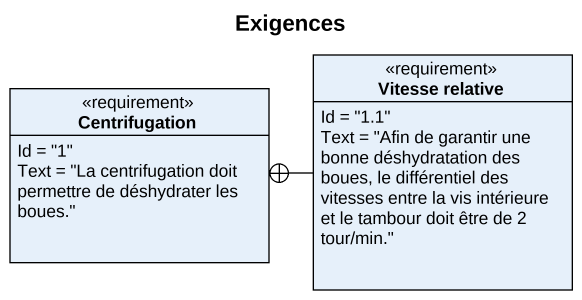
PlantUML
@startuml
title Exigences
hide circle
hide empty members
class "Vitesse relative" as Vitesse_relative <<requirement>> {
  Id = "1.1"
  Text = "Afin de garantir une bonne déshydratation des boues, le différentiel des vitesses entre la vis intérieure et le tambour doit être de 2 tour/min."
}
class Centrifugation <<requirement>> {
  Id = "1"
  Text = "La centrifugation doit permettre de déshydrater les boues."
}
Vitesse_relative -left-+ Centrifugation
@enduml
